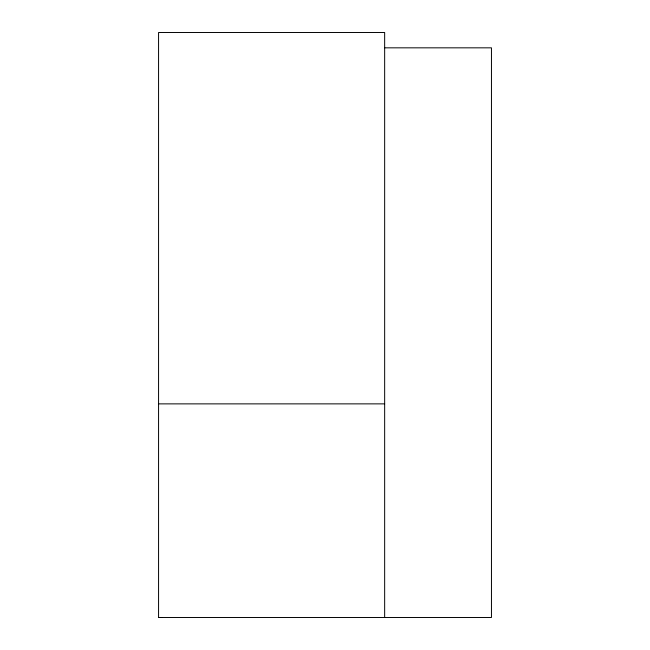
<?xml version="1.0" encoding="UTF-8"?>
<svg xmlns="http://www.w3.org/2000/svg" width="650" height="650" viewBox="0 0 650 650"><rect width="100%" height="100%" fill="white"/><g stroke="black" fill="none" stroke-linecap="round" stroke-linejoin="round"><path stroke-width="0.97" d="M162.419 617.5L158.567 617.5L158.567 32.5L384.654 32.5L384.654 617.5M384.914 47.832L491.457 47.832L491.457 617.5L158.567 617.5M158.543 403.877L384.646 403.869"/></g></svg>
